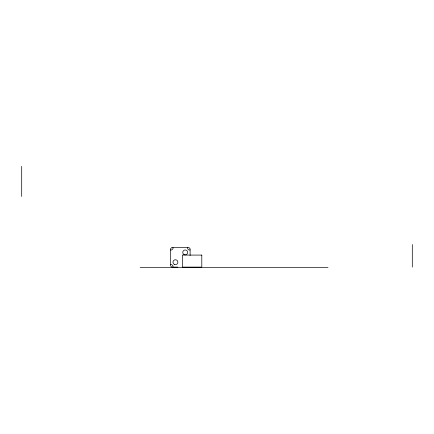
<?xml version="1.0" encoding="UTF-8"?>
<svg xmlns="http://www.w3.org/2000/svg" width="434" height="434" viewBox="0 0 434 434"><rect width="100%" height="100%" fill="white"/><g stroke="black" fill="none" stroke-linecap="round" stroke-linejoin="round"><path stroke-width="0.65" d="M170.535 249.968L171.756 249.968L172.982 248.747L172.982 247.521M190.108 249.968L188.888 249.968L187.662 248.747L187.662 247.521M170.535 264.653L171.756 264.653L172.982 265.874L172.982 267.1M177.88 267.1L171.756 267.1L170.535 265.874L170.535 248.747L171.756 247.521L188.888 247.521L190.108 248.747L190.108 255.577M140.166 267.637L327.995 267.637M412.3 244.532L412.3 267.1M21.7 166.363L21.7 196.45M201.799 255.083L182.356 255.083L182.356 267.1L201.799 267.1L201.799 255.083M183.989 254.541A2.452 2.452 0 0 0 187.672 252.414A2.452 2.452 0 0 0 183.989 250.288A2.452 2.452 0 0 0 183.989 254.541M174.202 264.328A2.452 2.452 0 0 0 177.88 262.207A2.452 2.452 0 0 0 174.202 260.08A2.452 2.452 0 0 0 174.202 264.328"/></g></svg>
